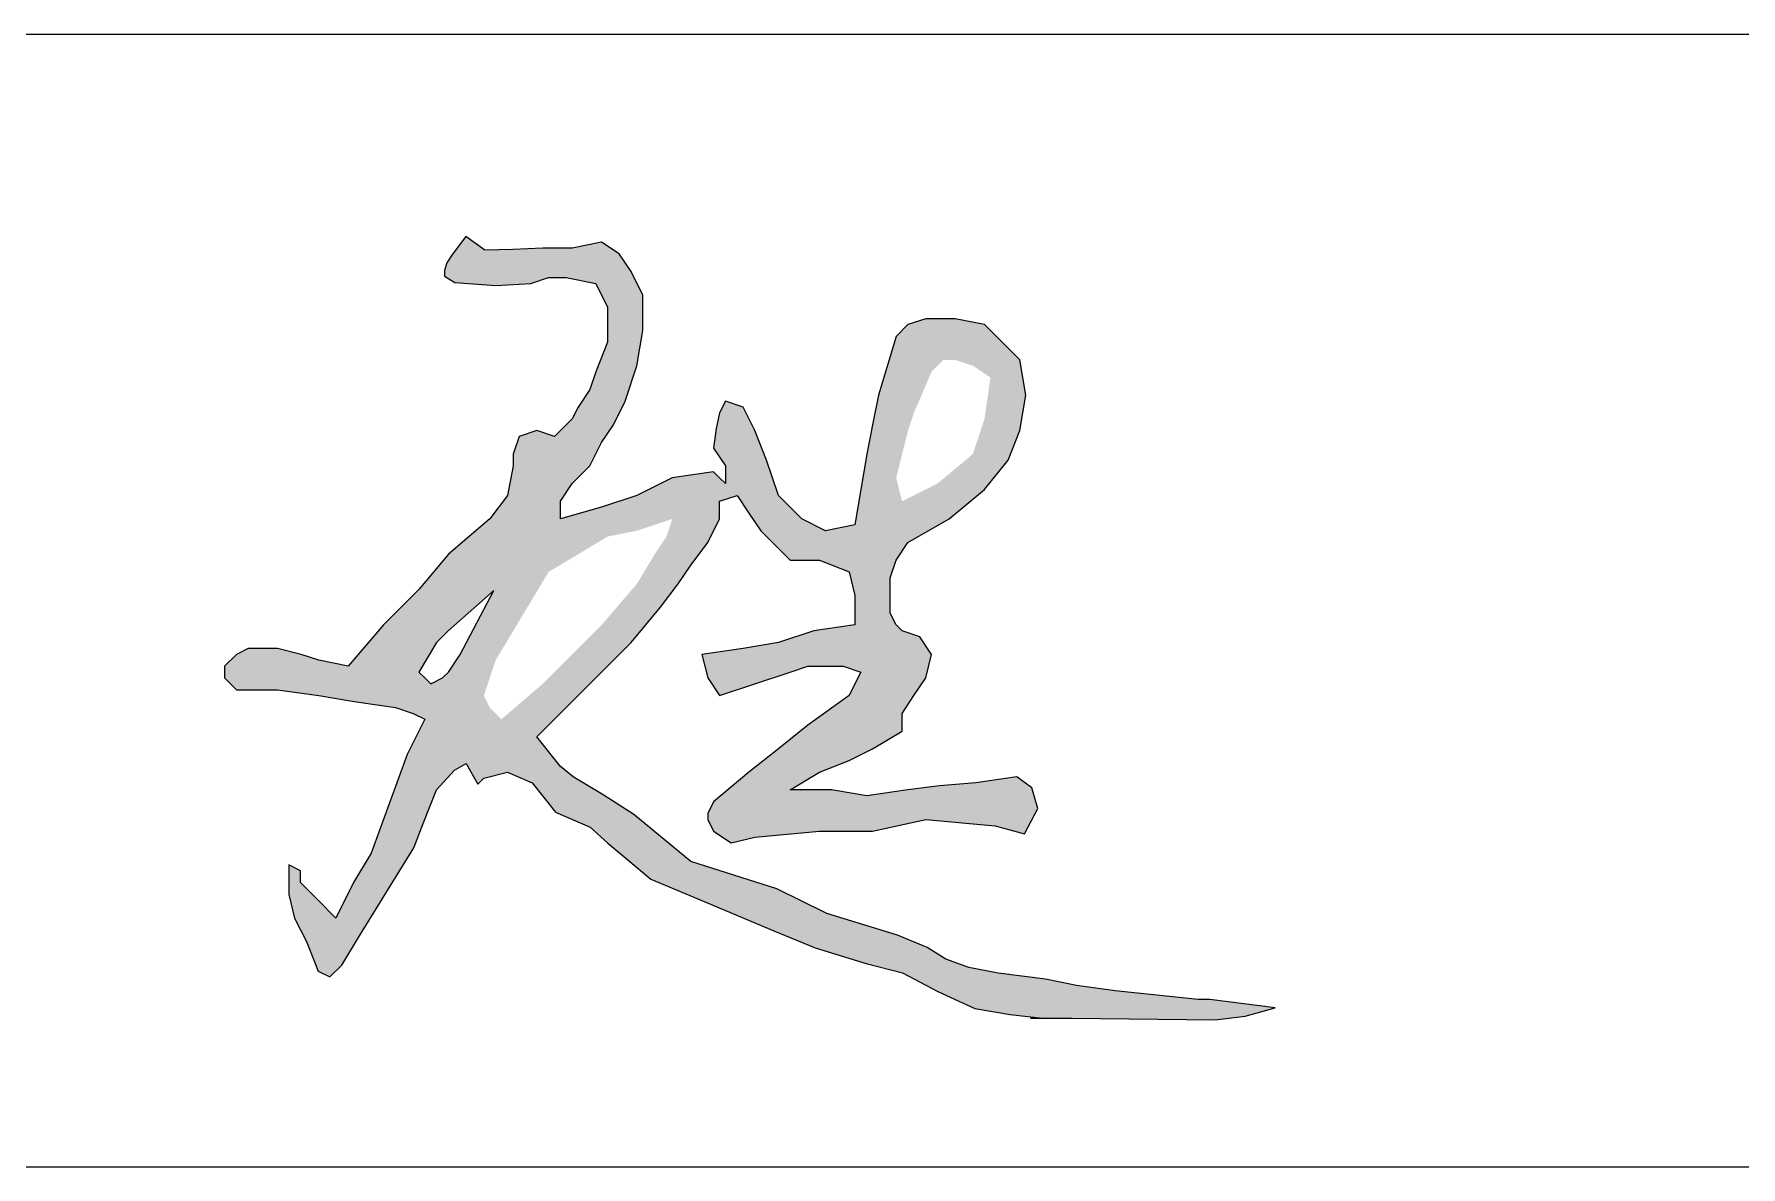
# Model space of a CAD drawing. Extents: x -29293 to 30124, y -19360 to 22650.
# Drawn here: x 13119 to 14022, y -18355 to -17755 of the extents above; entities that cross this region are included whole.
import ezdxf

# ---------------------------------------------------------------- set-up
doc = ezdxf.new("R2010")
doc.units = 0
doc.layers.get('0').update_dxf_attribs({"linetype": 'CONTINUOUS', "lineweight": 25})
doc.layers.add('13图框与明细表层', color=3, linetype='CONTINUOUS', lineweight=25)

msp = doc.modelspace()

# ---------------------------------------------------------------- hatches: boundary and pattern name
h = msp.add_hatch(color=6)
h.paths.add_polyline_path([(13578.28, -18002.54), (13597, -17993.18), (13615.72, -17977.58), (13621.96, -17958.86), (13625.08, -17937.02), (13615.72, -17930.78), (13606.36, -17927.66), (13600.12, -17927.66), (13593.88, -17933.9), (13584.52, -17955.74), (13581.4, -17965.1), (13578.28, -17977.58), (13575.16, -17990.06)], flags=16)
h.paths.add_polyline_path([(13366.12, -18117.98), (13387.96, -18099.26), (13403.56, -18083.66), (13419.16, -18068.06), (13437.88, -18046.22), (13447.24, -18030.62), (13453.48, -18021.26), (13456.6, -18011.9), (13437.88, -18018.14), (13422.28, -18021.26), (13406.68, -18030.62), (13391.08, -18039.98), (13381.72, -18055.58), (13372.36, -18071.18), (13363, -18086.78), (13356.76, -18105.5), (13359.88, -18111.74)], flags=16)
h.paths.add_polyline_path([(13494.04, -17952.62), (13484.68, -17949.5), (13481.56, -17955.74), (13479.78, -17964.03), (13478.44, -17974.46), (13484.68, -17983.82), (13484.68, -17993.18), (13481.56, -17990.06), (13478.44, -17986.94), (13456.6, -17990.06), (13437.88, -17999.42), (13419.16, -18005.66), (13397.32, -18011.9), (13397.32, -18002.54), (13403.56, -17993.18), (13412.92, -17983.82), (13419.16, -17971.34), (13425.4, -17961.98), (13431.64, -17949.5), (13437.88, -17930.78), (13441, -17912.06), (13441, -17902.7), (13441, -17893.34), (13434.76, -17880.86), (13428.52, -17871.5), (13419.16, -17865.26), (13403.56, -17868.38), (13387.96, -17868.38), (13372.18, -17869.11), (13357.27, -17869.48), (13347.23, -17862.25), (13340.16, -17871.68), (13337.11, -17876.3), (13335.94, -17880.33), (13335.94, -17883.36), (13341.34, -17886.72), (13363.18, -17888.2), (13381.72, -17887.1), (13391.08, -17883.98), (13400.44, -17883.98), (13416.04, -17887.1), (13419.16, -17893.34), (13422.28, -17899.58), (13422.28, -17918.3), (13416.04, -17933.9), (13412.92, -17943.26), (13406.68, -17952.62), (13403.56, -17958.86), (13394.2, -17968.22), (13384.84, -17965.1), (13375.48, -17968.22), (13372.36, -17977.58), (13372.36, -17983.82), (13369.24, -17999.42), (13359.88, -18011.9), (13338.04, -18030.62), (13322.44, -18049.34), (13303.72, -18068.06), (13285, -18089.9), (13269.4, -18086.78), (13260.04, -18083.66), (13247.56, -18080.54), (13231.96, -18080.54), (13225.72, -18083.66), (13219.48, -18089.9), (13219.48, -18096.14), (13225.72, -18102.38), (13247.56, -18102.38), (13269.4, -18105.5), (13288.12, -18108.62), (13309.96, -18111.74), (13319.32, -18114.86), (13325.56, -18117.98), (13316.2, -18136.7), (13297.15, -18188.95), (13287.79, -18204.55), (13278.43, -18223.27), (13269.07, -18213.91), (13259.71, -18204.55), (13259.71, -18201.43), (13259.71, -18198.31), (13253.47, -18195.19), (13253.47, -18210.79), (13256.59, -18223.27), (13262.83, -18235.75), (13269.07, -18251.35), (13275.31, -18254.47), (13281.55, -18248.23), (13290.91, -18232.63), (13319.75, -18186.11), (13324.59, -18173.16), (13331.8, -18155.42), (13341.16, -18144.89), (13347.4, -18141.48), (13353.64, -18152.3), (13356.76, -18149.18), (13369.24, -18146.06), (13382.32, -18151.64), (13394.8, -18167.24), (13413.16, -18175.13), (13422.52, -18183.62), (13432.98, -18192.38), (13445.23, -18202.73), (13471.34, -18213.67), (13510.34, -18230), (13532.18, -18239.1), (13559.23, -18247.34), (13578.45, -18252.38), (13597.26, -18262.25), (13616.75, -18271.28), (13635.47, -18274.4), (13654.19, -18276.44), (13646.36, -18276.31), (13661.96, -18276.31), (13668.2, -18276.31), (13744.14, -18277.28), (13760.03, -18275.28), (13775.89, -18270.84), (13741.33, -18266.52), (13735.09, -18266.52), (13691.1, -18261.91), (13670.71, -18259.08), (13654.19, -18255.68), (13629.23, -18252.56), (13613.63, -18249.44), (13601.38, -18245.15), (13591.48, -18238.98), (13575.89, -18232.41), (13538.42, -18220.94), (13511.96, -18207.77), (13466.43, -18193.41), (13436.16, -18168.47), (13419.95, -18158.06), (13404.16, -18148.52), (13397.32, -18142.94), (13384.84, -18127.34), (13403.56, -18108.62), (13419.16, -18093.02), (13434.76, -18077.42), (13450.36, -18058.7), (13459.72, -18046.22), (13465.96, -18036.86), (13475.32, -18024.38), (13481.56, -18011.9), (13481.56, -18008.78), (13481.56, -18002.54), (13490.92, -17999.42), (13497.16, -18008.78), (13503.4, -18018.14), (13519, -18033.74), (13534.6, -18033.74), (13550.2, -18039.98), (13553.32, -18052.46), (13553.32, -18068.06), (13531.48, -18071.18), (13512.76, -18077.42), (13494.04, -18080.54), (13472.2, -18083.66), (13475.32, -18096.14), (13481.56, -18105.5), (13500.28, -18099.26), (13519, -18093.02), (13528.36, -18089.9), (13537.72, -18089.9), (13547.08, -18089.9), (13556.44, -18093.02), (13553.32, -18099.26), (13550.2, -18105.5), (13528.36, -18121.1), (13512.76, -18133.58), (13497.16, -18146.06), (13478.44, -18161.66), (13475.32, -18167.9), (13475.32, -18171.02), (13478.44, -18177.26), (13487.8, -18183.5), (13500.28, -18180.38), (13534.6, -18177.26), (13562.68, -18177.23), (13590.76, -18171.02), (13627.55, -18174.37), (13643.13, -18178.61), (13650.13, -18165.21), (13647.01, -18154.38), (13639.1, -18148.48), (13617.26, -18151.6), (13598.03, -18153.3), (13581.4, -18155.39), (13559.56, -18158.51), (13540.84, -18155.42), (13519, -18155.42), (13534.6, -18146.06), (13550.2, -18139.82), (13562.68, -18133.58), (13578.28, -18124.22), (13578.28, -18114.86), (13584.52, -18105.5), (13590.76, -18096.14), (13593.88, -18083.66), (13587.64, -18074.3), (13578.28, -18071.18), (13575.16, -18068.06), (13572.04, -18061.82), (13572.04, -18052.46), (13572.04, -18043.1), (13575.16, -18033.74), (13581.4, -18024.38), (13603.24, -18011.9), (13621.96, -17996.3), (13634.44, -17980.7), (13640.68, -17965.1), (13643.8, -17946.38), (13640.68, -17927.66), (13631.32, -17918.3), (13621.96, -17908.94), (13606.36, -17905.82), (13590.76, -17905.82), (13581.4, -17908.94), (13575.16, -17915.18), (13565.8, -17946.38), (13562.68, -17961.98), (13559.56, -17977.58), (13556.44, -17996.3), (13553.32, -18015.02), (13537.72, -18018.14), (13525.24, -18011.9), (13519, -18005.66), (13512.76, -17999.42), (13509.64, -17990.06), (13506.52, -17980.7), (13500.28, -17965.1)])
h.paths.add_polyline_path([(13337.88, -18071.21), (13331.8, -18077.42), (13322.44, -18093.02), (13325.56, -18096.14), (13328.68, -18099.26), (13334.92, -18096.14), (13338.04, -18093.02), (13344.28, -18083.66), (13362.16, -18049.88)], flags=16)

# ---------------------------------------------------------------- linework, layer by layer
at = {"color": 6}
for p, q in [((13347.23, -17862.25), (13340.16, -17871.68)), ((13357.27, -17869.48), (13347.23, -17862.25)), ((13387.96, -17868.38), (13372.18, -17869.11)), ((13403.56, -17868.38), (13387.96, -17868.38)), ((13419.16, -17865.26), (13403.56, -17868.38)), ((13428.52, -17871.5), (13419.16, -17865.26)), ((13337.11, -17876.3), (13335.94, -17880.33)), ((13340.16, -17871.68), (13337.11, -17876.3)), ((13356.94, -17869.48), (13356.94, -17869.48)), ((13356.94, -17869.48), (13356.94, -17869.48)), ((13356.94, -17869.48), (13356.94, -17869.48)), ((13356.94, -17869.48), (13356.94, -17869.48)), ((13372.18, -17869.11), (13357.27, -17869.48)), ((13434.76, -17880.86), (13428.52, -17871.5)), ((13335.94, -17880.33), (13335.94, -17883.36)), ((13335.94, -17880.33), (13335.94, -17880.33)), ((13335.94, -17883.36), (13341.34, -17886.72)), ((13381.72, -17887.1), (13391.08, -17883.98)), ((13391.08, -17883.98), (13400.44, -17883.98)), ((13400.44, -17883.98), (13416.04, -17887.1)), ((13441, -17893.34), (13434.76, -17880.86)), ((13341.34, -17886.72), (13363.18, -17888.2)), ((13341.34, -17886.72), (13341.34, -17886.72)), ((13341.34, -17886.72), (13341.34, -17886.72)), ((13363.18, -17888.2), (13381.72, -17887.1)), ((13416.04, -17887.1), (13419.16, -17893.34)), ((13419.16, -17893.34), (13422.28, -17899.58)), ((13441, -17902.7), (13441, -17893.34)), ((13422.28, -17899.58), (13422.28, -17918.3)), ((13441, -17912.06), (13441, -17902.7)), ((13437.88, -17930.78), (13441, -17912.06)), ((13581.4, -17908.94), (13575.16, -17915.18)), ((13590.76, -17905.82), (13581.4, -17908.94)), ((13606.36, -17905.82), (13590.76, -17905.82)), ((13621.96, -17908.94), (13606.36, -17905.82)), ((13631.32, -17918.3), (13621.96, -17908.94)), ((13422.28, -17918.3), (13416.04, -17933.9)), ((13575.16, -17915.18), (13565.8, -17946.38)), ((13640.68, -17927.66), (13631.32, -17918.3)), ((13431.64, -17949.5), (13437.88, -17930.78)), ((13643.8, -17946.38), (13640.68, -17927.66)), ((13416.04, -17933.9), (13412.92, -17943.26)), ((13412.92, -17943.26), (13406.68, -17952.62)), ((13425.4, -17961.98), (13431.64, -17949.5)), ((13484.68, -17949.5), (13481.56, -17955.74)), ((13494.04, -17952.62), (13484.68, -17949.5)), ((13565.8, -17946.38), (13562.68, -17961.98)), ((13640.68, -17965.1), (13643.8, -17946.38)), ((13403.56, -17958.86), (13394.2, -17968.22)), ((13406.68, -17952.62), (13403.56, -17958.86)), ((13481.56, -17955.74), (13479.78, -17964.03)), ((13500.28, -17965.1), (13494.04, -17952.62)), ((13384.84, -17965.1), (13375.48, -17968.22)), ((13394.2, -17968.22), (13384.84, -17965.1)), ((13419.16, -17971.34), (13425.4, -17961.98)), ((13479.78, -17964.03), (13478.44, -17974.46)), ((13506.52, -17980.7), (13500.28, -17965.1)), ((13562.68, -17961.98), (13559.56, -17977.58)), ((13634.44, -17980.7), (13640.68, -17965.1)), ((13375.48, -17968.22), (13372.36, -17977.58)), ((13412.92, -17983.82), (13419.16, -17971.34)), ((13478.44, -17974.46), (13484.68, -17983.82)), ((13372.36, -17983.82), (13369.24, -17999.42)), ((13372.36, -17977.58), (13372.36, -17983.82)), ((13403.56, -17993.18), (13412.92, -17983.82)), ((13484.68, -17983.82), (13484.68, -17993.18)), ((13509.64, -17990.06), (13506.52, -17980.7)), ((13559.56, -17977.58), (13556.44, -17996.3)), ((13621.96, -17996.3), (13634.44, -17980.7)), ((13397.32, -18002.54), (13403.56, -17993.18)), ((13456.6, -17990.06), (13437.88, -17999.42)), ((13478.44, -17986.94), (13456.6, -17990.06)), ((13481.56, -17990.06), (13478.44, -17986.94)), ((13484.68, -17993.18), (13481.56, -17990.06)), ((13512.76, -17999.42), (13509.64, -17990.06)), ((13369.24, -17999.42), (13359.88, -18011.9)), ((13397.32, -18011.9), (13397.32, -18002.54)), ((13437.88, -17999.42), (13419.16, -18005.66)), ((13481.56, -18002.54), (13490.92, -17999.42)), ((13481.56, -18008.78), (13481.56, -18002.54)), ((13490.92, -17999.42), (13497.16, -18008.78)), ((13519, -18005.66), (13512.76, -17999.42)), ((13556.44, -17996.3), (13553.32, -18015.02)), ((13603.24, -18011.9), (13621.96, -17996.3)), ((13359.88, -18011.9), (13338.04, -18030.62)), ((13419.16, -18005.66), (13397.32, -18011.9)), ((13475.32, -18024.38), (13481.56, -18011.9)), ((13481.56, -18011.9), (13481.56, -18008.78)), ((13497.16, -18008.78), (13503.4, -18018.14)), ((13525.24, -18011.9), (13519, -18005.66)), ((13537.72, -18018.14), (13525.24, -18011.9)), ((13581.4, -18024.38), (13603.24, -18011.9)), ((13503.4, -18018.14), (13519, -18033.74)), ((13553.32, -18015.02), (13537.72, -18018.14)), ((13338.04, -18030.62), (13322.44, -18049.34)), ((13465.96, -18036.86), (13475.32, -18024.38)), ((13575.16, -18033.74), (13581.4, -18024.38)), ((13459.72, -18046.22), (13465.96, -18036.86)), ((13519, -18033.74), (13534.6, -18033.74)), ((13534.6, -18033.74), (13550.2, -18039.98)), ((13550.2, -18039.98), (13553.32, -18052.46)), ((13572.04, -18043.1), (13575.16, -18033.74)), ((13450.36, -18058.7), (13459.72, -18046.22)), ((13572.04, -18052.46), (13572.04, -18043.1)), ((13322.44, -18049.34), (13303.72, -18068.06)), ((13362.16, -18049.88), (13337.88, -18071.21)), ((13344.28, -18083.66), (13362.16, -18049.88)), ((13553.32, -18052.46), (13553.32, -18068.06)), ((13572.04, -18061.82), (13572.04, -18052.46)), ((13434.76, -18077.42), (13450.36, -18058.7)), ((13575.16, -18068.06), (13572.04, -18061.82)), ((13303.72, -18068.06), (13285, -18089.9)), ((13337.88, -18071.21), (13331.8, -18077.42)), ((13531.48, -18071.18), (13512.76, -18077.42)), ((13553.32, -18068.06), (13531.48, -18071.18)), ((13578.28, -18071.18), (13575.16, -18068.06)), ((13587.64, -18074.3), (13578.28, -18071.18)), ((13593.88, -18083.66), (13587.64, -18074.3)), ((13225.72, -18083.66), (13219.48, -18089.9)), ((13231.96, -18080.54), (13225.72, -18083.66)), ((13247.56, -18080.54), (13231.96, -18080.54)), ((13260.04, -18083.66), (13247.56, -18080.54)), ((13269.4, -18086.78), (13260.04, -18083.66)), ((13331.8, -18077.42), (13322.44, -18093.02)), ((13338.04, -18093.02), (13344.28, -18083.66)), ((13419.16, -18093.02), (13434.76, -18077.42)), ((13494.04, -18080.54), (13472.2, -18083.66)), ((13472.2, -18083.66), (13475.32, -18096.14)), ((13512.76, -18077.42), (13494.04, -18080.54)), ((13590.76, -18096.14), (13593.88, -18083.66)), ((13219.48, -18089.9), (13219.48, -18096.14)), ((13285, -18089.9), (13269.4, -18086.78)), ((13322.44, -18093.02), (13325.56, -18096.14)), ((13334.92, -18096.14), (13338.04, -18093.02)), ((13403.56, -18108.62), (13419.16, -18093.02)), ((13500.28, -18099.26), (13519, -18093.02)), ((13519, -18093.02), (13528.36, -18089.9)), ((13528.36, -18089.9), (13537.72, -18089.9)), ((13537.72, -18089.9), (13547.08, -18089.9)), ((13547.08, -18089.9), (13556.44, -18093.02)), ((13556.44, -18093.02), (13553.32, -18099.26)), ((13219.48, -18096.14), (13225.72, -18102.38)), ((13225.72, -18102.38), (13247.56, -18102.38)), ((13247.56, -18102.38), (13269.4, -18105.5)), ((13325.56, -18096.14), (13328.68, -18099.26)), ((13328.68, -18099.26), (13334.92, -18096.14)), ((13475.32, -18096.14), (13481.56, -18105.5)), ((13481.56, -18105.5), (13500.28, -18099.26)), ((13553.32, -18099.26), (13550.2, -18105.5)), ((13584.52, -18105.5), (13590.76, -18096.14)), ((13269.4, -18105.5), (13288.12, -18108.62)), ((13288.12, -18108.62), (13309.96, -18111.74)), ((13309.96, -18111.74), (13319.32, -18114.86)), ((13384.84, -18127.34), (13403.56, -18108.62)), ((13550.2, -18105.5), (13528.36, -18121.1)), ((13578.28, -18114.86), (13584.52, -18105.5)), ((13325.56, -18117.98), (13316.2, -18136.7)), ((13319.32, -18114.86), (13325.56, -18117.98)), ((13528.36, -18121.1), (13512.76, -18133.58)), ((13578.28, -18124.22), (13578.28, -18114.86)), ((13397.32, -18142.94), (13384.84, -18127.34)), ((13562.68, -18133.58), (13578.28, -18124.22)), ((13316.2, -18136.7), (13297.15, -18188.95)), ((13512.76, -18133.58), (13497.16, -18146.06)), ((13550.2, -18139.82), (13562.68, -18133.58)), ((13331.8, -18155.42), (13341.16, -18144.89)), ((13341.16, -18144.89), (13347.4, -18141.48)), ((13347.4, -18141.48), (13353.64, -18152.3)), ((13356.76, -18149.18), (13369.24, -18146.06)), ((13369.24, -18146.06), (13382.32, -18151.64)), ((13404.16, -18148.52), (13397.32, -18142.94)), ((13419.95, -18158.06), (13404.16, -18148.52)), ((13497.16, -18146.06), (13478.44, -18161.66)), ((13519, -18155.42), (13534.6, -18146.06)), ((13534.6, -18146.06), (13550.2, -18139.82)), ((13639.1, -18148.48), (13617.26, -18151.6)), ((13647.01, -18154.38), (13639.1, -18148.48)), ((13324.59, -18173.16), (13331.8, -18155.42)), ((13353.64, -18152.3), (13356.76, -18149.18)), ((13382.32, -18151.64), (13394.8, -18167.24)), ((13540.84, -18155.42), (13519, -18155.42)), ((13559.56, -18158.51), (13540.84, -18155.42)), ((13581.4, -18155.39), (13559.56, -18158.51)), ((13598.03, -18153.3), (13581.4, -18155.39)), ((13617.26, -18151.6), (13598.03, -18153.3)), ((13650.13, -18165.21), (13647.01, -18154.38)), ((13436.16, -18168.47), (13419.95, -18158.06)), ((13478.44, -18161.66), (13475.32, -18167.9)), ((13643.13, -18178.61), (13650.13, -18165.21)), ((13319.75, -18186.11), (13324.59, -18173.16)), ((13394.8, -18167.24), (13413.16, -18175.13)), ((13413.16, -18175.13), (13422.52, -18183.62)), ((13466.43, -18193.41), (13436.16, -18168.47)), ((13475.32, -18167.9), (13475.32, -18171.02)), ((13475.32, -18171.02), (13478.44, -18177.26)), ((13562.68, -18177.23), (13590.76, -18171.02)), ((13590.76, -18171.02), (13627.55, -18174.37)), ((13627.55, -18174.37), (13643.13, -18178.61)), ((13422.52, -18183.62), (13432.98, -18192.38)), ((13478.44, -18177.26), (13487.8, -18183.5)), ((13487.8, -18183.5), (13500.28, -18180.38)), ((13500.28, -18180.38), (13534.6, -18177.26)), ((13534.6, -18177.26), (13562.68, -18177.23)), ((13297.15, -18188.95), (13287.79, -18204.55)), ((13290.91, -18232.63), (13319.75, -18186.11)), ((13432.98, -18192.38), (13445.23, -18202.73)), ((13511.96, -18207.77), (13466.43, -18193.41)), ((13253.47, -18195.19), (13253.47, -18210.79)), ((13259.71, -18198.31), (13253.47, -18195.19)), ((13259.71, -18201.43), (13259.71, -18198.31)), ((13259.71, -18204.55), (13259.71, -18201.43)), ((13445.23, -18202.73), (13471.34, -18213.67)), ((13253.47, -18210.79), (13256.59, -18223.27)), ((13269.07, -18213.91), (13259.71, -18204.55)), ((13287.79, -18204.55), (13278.43, -18223.27)), ((13538.42, -18220.94), (13511.96, -18207.77)), ((13278.43, -18223.27), (13269.07, -18213.91)), ((13471.34, -18213.67), (13510.34, -18230)), ((13575.89, -18232.41), (13538.42, -18220.94)), ((13256.59, -18223.27), (13262.83, -18235.75)), ((13510.34, -18230), (13532.18, -18239.1)), ((13262.83, -18235.75), (13269.07, -18251.35)), ((13281.55, -18248.23), (13290.91, -18232.63)), ((13532.18, -18239.1), (13559.23, -18247.34)), ((13591.48, -18238.98), (13575.89, -18232.41)), ((13601.38, -18245.15), (13591.48, -18238.98)), ((13559.23, -18247.34), (13578.45, -18252.38)), ((13613.63, -18249.44), (13601.38, -18245.15)), ((13269.07, -18251.35), (13275.31, -18254.47)), ((13275.31, -18254.47), (13281.55, -18248.23)), ((13578.45, -18252.38), (13597.26, -18262.25)), ((13629.23, -18252.56), (13613.63, -18249.44)), ((13654.19, -18255.68), (13629.23, -18252.56)), ((13670.71, -18259.08), (13654.19, -18255.68)), ((13597.26, -18262.25), (13616.75, -18271.28)), ((13691.1, -18261.91), (13670.71, -18259.08)), ((13735.09, -18266.52), (13691.1, -18261.91)), ((13616.75, -18271.28), (13635.47, -18274.4)), ((13635.47, -18274.4), (13654.19, -18276.44)), ((13741.33, -18266.52), (13735.09, -18266.52)), ((13775.89, -18270.84), (13741.33, -18266.52)), ((13760.03, -18275.28), (13775.89, -18270.84)), ((13646.36, -18276.31), (13661.96, -18276.31)), ((13654.19, -18276.44), (13646.36, -18276.31)), ((13661.96, -18276.31), (13668.2, -18276.31)), ((13668.2, -18276.31), (13668.2, -18276.31)), ((13668.2, -18276.31), (13744.14, -18277.28)), ((13744.14, -18277.28), (13760.03, -18275.28))]:
    msp.add_line(p, q, dxfattribs=at)
at = {"layer": '13图框与明细表层', "color": 1}
msp.add_line((11114.96, -17755.09), (17114.96, -17755.09), dxfattribs=at)
at = {"layer": '13图框与明细表层', "color": 7}
for p in [(-26785.04, -18355.09), (11114.96, -18355.09)]:
    msp.add_line(p, (29114.96, -18355.09), dxfattribs=at)

doc.saveas('drawing.dxf')
